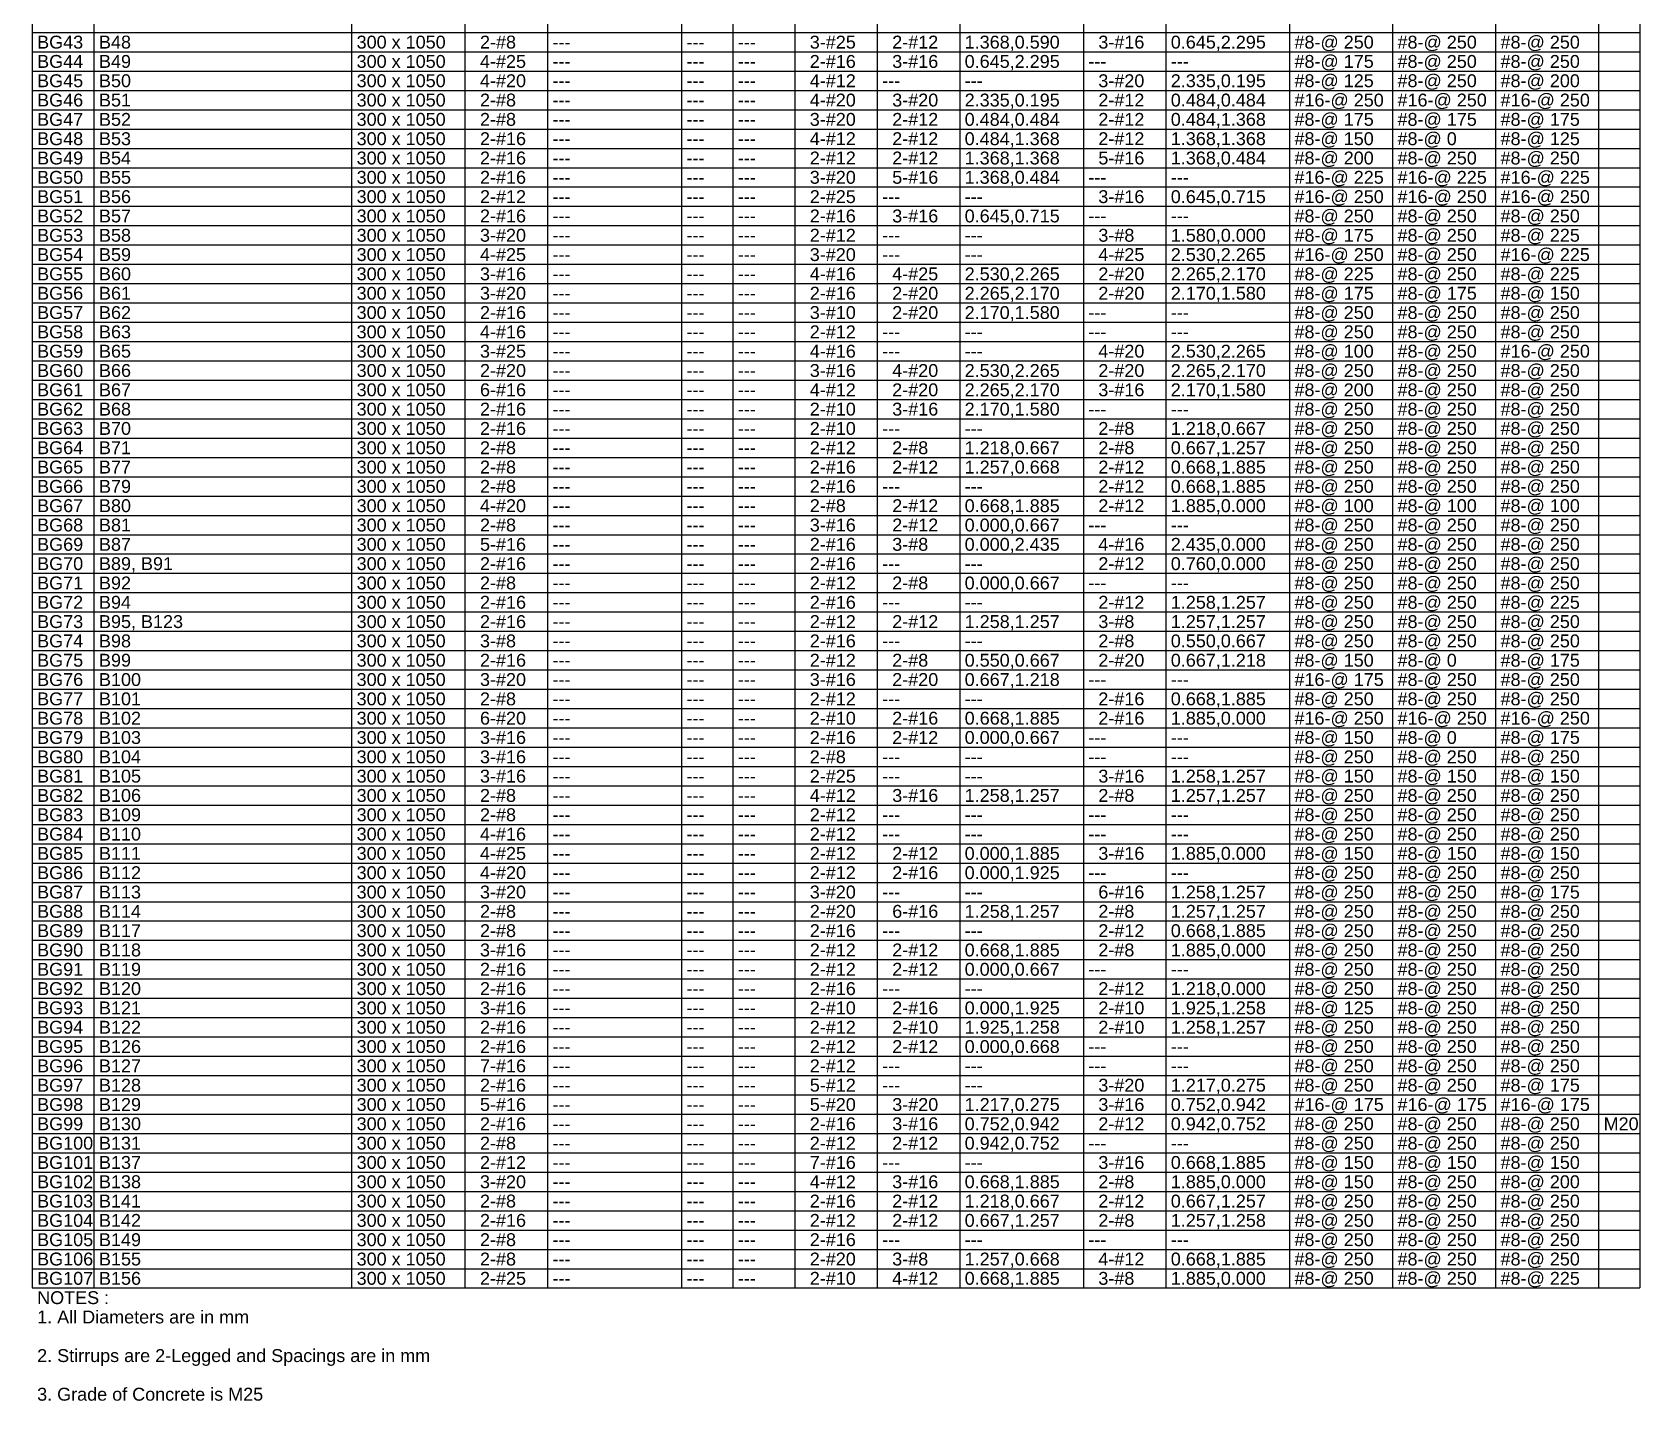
# Model space of a CAD drawing. Extents: x 0 to 98, y 3 to 248.
# Drawn here: x 73.06 to 98.02, y 13.08 to 34.33 of the extents above; entities that cross this region are included whole.
import ezdxf

# ---------------------------------------------------------------- set-up
doc = ezdxf.new("R2010")
doc.units = 0
doc.layers.add('Schedule', color=3, linetype='CONTINUOUS')
doc.styles.add('STRUDS_Arial', font='ARIAL.TTF', dxfattribs={"height": 0.04})

msp = doc.modelspace()

# ---------------------------------------------------------------- linework, layer by layer
at = {"layer": 'Schedule'}
for p, q in [((73.058, 51.43), (73.058, 14.8301)), ((74.018, 51.43), (74.018, 14.8301)), ((78.018, 51.43), (78.018, 14.8301)), ((79.778, 51.43), (79.778, 14.8301)), ((84.898, 51.43), (84.898, 14.8301)), ((92.578, 51.43), (92.578, 14.8301)), ((95.778, 51.43), (95.778, 14.8301)), ((97.378, 51.43), (97.378, 14.8301)), ((98.018, 51.43), (98.018, 14.8301)), ((81.058, 51.13), (81.058, 14.8301)), ((83.138, 51.13), (83.138, 14.8301)), ((83.938, 51.13), (83.938, 14.8301)), ((86.178, 51.13), (86.178, 14.8301)), ((87.458, 51.13), (87.458, 14.8301)), ((89.378, 51.13), (89.378, 14.8301)), ((90.658, 51.13), (90.658, 14.8301)), ((94.178, 51.13), (94.178, 14.8301)), ((73.058, 34.33), (98.018, 34.33)), ((73.058, 34.03), (98.018, 34.03)), ((73.058, 33.73), (98.018, 33.73)), ((73.058, 33.43), (98.018, 33.43)), ((73.058, 33.13), (98.018, 33.13)), ((73.058, 32.83), (98.018, 32.83)), ((73.058, 32.53), (98.018, 32.53)), ((73.058, 32.23), (98.018, 32.23)), ((73.058, 31.93), (98.018, 31.93)), ((73.058, 31.63), (98.018, 31.63)), ((73.058, 31.33), (98.018, 31.33)), ((73.058, 31.03), (98.018, 31.03)), ((73.058, 30.73), (98.018, 30.73)), ((73.058, 30.43), (98.018, 30.43)), ((73.058, 30.13), (98.018, 30.13)), ((73.058, 29.83), (98.018, 29.83)), ((73.058, 29.53), (98.018, 29.53)), ((73.058, 29.23), (98.018, 29.23)), ((73.058, 28.93), (98.018, 28.93)), ((73.058, 28.63), (98.018, 28.63)), ((73.058, 28.33), (98.018, 28.33)), ((73.058, 28.03), (98.018, 28.03)), ((73.058, 27.73), (98.018, 27.73)), ((73.058, 27.43), (98.018, 27.43)), ((73.058, 27.13), (98.018, 27.13)), ((73.058, 26.83), (98.018, 26.83)), ((73.058, 26.53), (98.018, 26.53)), ((73.058, 26.23), (98.018, 26.23)), ((73.058, 25.93), (98.018, 25.93)), ((73.058, 25.63), (98.018, 25.63)), ((73.058, 25.33), (98.018, 25.33)), ((73.058, 25.03), (98.018, 25.03)), ((73.058, 24.73), (98.018, 24.73)), ((73.058, 24.43), (98.018, 24.43)), ((73.058, 24.13), (98.018, 24.13)), ((73.058, 23.83), (98.018, 23.83)), ((73.058, 23.53), (98.018, 23.53)), ((73.058, 23.23), (98.018, 23.23)), ((73.058, 22.93), (98.018, 22.93)), ((73.058, 22.63), (98.018, 22.63)), ((73.058, 22.33), (98.018, 22.33)), ((73.058, 22.03), (98.018, 22.03)), ((73.058, 21.73), (98.018, 21.73)), ((73.058, 21.43), (98.018, 21.43)), ((73.058, 21.13), (98.018, 21.13)), ((73.058, 20.83), (98.018, 20.83)), ((73.058, 20.53), (98.018, 20.53)), ((73.058, 20.23), (98.018, 20.23)), ((73.058, 19.93), (98.018, 19.93)), ((73.058, 19.63), (98.018, 19.63)), ((73.058, 19.33), (98.018, 19.33)), ((73.058, 19.03), (98.018, 19.03)), ((73.058, 18.73), (98.018, 18.73)), ((73.058, 18.43), (98.018, 18.43)), ((73.058, 18.13), (98.018, 18.13)), ((73.058, 17.83), (98.018, 17.83)), ((73.058, 17.53), (98.018, 17.53)), ((73.058, 17.23), (98.018, 17.23)), ((73.058, 16.93), (98.018, 16.93)), ((73.058, 16.6301), (98.018, 16.6301)), ((73.058, 16.3301), (98.018, 16.3301)), ((73.058, 16.0301), (98.018, 16.0301)), ((73.058, 15.7301), (98.018, 15.7301)), ((73.058, 15.4301), (98.018, 15.4301)), ((73.058, 15.1301), (98.018, 15.1301)), ((73.058, 14.8301), (98.018, 14.8301))]:
    msp.add_line(p, q, dxfattribs=at)

# ---------------------------------------------------------------- texts
at = {"layer": 'Schedule', "style": 'STRUDS_Arial'}
for s, p in [(' BG43', (73.058, 34.0801)), (' B48', (74.018, 34.0801)), (' 300 x 1050', (78.018, 34.0801)), ('   2-#8', (79.778, 34.0801)), ('   3-#25', (84.898, 34.0801)), ('   2-#12', (86.178, 34.0801)), (' 1.368,0.590', (87.458, 34.0801)), ('   3-#16', (89.378, 34.0801)), (' 0.645,2.295', (90.658, 34.0801)), (' #8-@ 250', (92.578, 34.0801)), (' #8-@ 250', (94.178, 34.0801)), (' #8-@ 250', (95.778, 34.0801)), (' BG44', (73.058, 33.7801)), (' B49', (74.018, 33.7801)), (' 300 x 1050', (78.018, 33.7801)), ('   4-#25', (79.778, 33.7801)), (' ---', (81.058, 34.0801)), (' ---', (83.138, 34.0801)), (' ---', (83.938, 34.0801)), ('   2-#16', (84.898, 33.7801)), ('   3-#16', (86.178, 33.7801)), (' 0.645,2.295', (87.458, 33.7801)), (' #8-@ 175', (92.578, 33.7801)), (' #8-@ 250', (94.178, 33.7801)), (' #8-@ 250', (95.778, 33.7801)), (' ---', (81.058, 33.7801)), (' ---', (83.138, 33.7801)), (' ---', (83.938, 33.7801)), (' ---', (89.378, 33.7801)), (' ---', (90.658, 33.7801)), (' BG45', (73.058, 33.4801)), (' B50', (74.018, 33.4801)), (' 300 x 1050', (78.018, 33.4801)), ('   4-#20', (79.778, 33.4801)), (' ---', (81.058, 33.4801)), (' ---', (83.138, 33.4801)), (' ---', (83.938, 33.4801)), ('   4-#12', (84.898, 33.4801)), (' ---', (86.178, 33.4801)), (' ---', (87.458, 33.4801)), ('   3-#20', (89.378, 33.4801)), (' 2.335,0.195', (90.658, 33.4801)), (' #8-@ 125', (92.578, 33.4801)), (' #8-@ 250', (94.178, 33.4801)), (' #8-@ 200', (95.778, 33.4801)), (' BG46', (73.058, 33.1801)), (' B51', (74.018, 33.1801)), (' 300 x 1050', (78.018, 33.1801)), ('   2-#8', (79.778, 33.1801)), (' ---', (81.058, 33.1801)), (' ---', (83.138, 33.1801)), (' ---', (83.938, 33.1801)), ('   4-#20', (84.898, 33.1801)), ('   3-#20', (86.178, 33.1801)), (' 2.335,0.195', (87.458, 33.1801)), ('   2-#12', (89.378, 33.1801)), (' 0.484,0.484', (90.658, 33.1801)), (' #16-@ 250', (92.578, 33.1801)), (' #16-@ 250', (94.178, 33.1801)), (' #16-@ 250', (95.778, 33.1801)), (' BG47', (73.058, 32.8801)), (' B52', (74.018, 32.8801)), (' 300 x 1050', (78.018, 32.8801)), ('   2-#8', (79.778, 32.8801)), (' ---', (81.058, 32.8801)), (' ---', (83.138, 32.8801)), (' ---', (83.938, 32.8801)), ('   3-#20', (84.898, 32.8801)), ('   2-#12', (86.178, 32.8801)), (' 0.484,0.484', (87.458, 32.8801)), ('   2-#12', (89.378, 32.8801)), (' 0.484,1.368', (90.658, 32.8801)), (' #8-@ 175', (92.578, 32.8801)), (' #8-@ 175', (94.178, 32.8801)), (' #8-@ 175', (95.778, 32.8801)), (' BG48', (73.058, 32.5801)), (' B53', (74.018, 32.5801)), (' 300 x 1050', (78.018, 32.5801)), ('   2-#16', (79.778, 32.5801)), ('   4-#12', (84.898, 32.5801)), ('   2-#12', (86.178, 32.5801)), (' 0.484,1.368', (87.458, 32.5801)), ('   2-#12', (89.378, 32.5801)), (' 1.368,1.368', (90.658, 32.5801)), (' #8-@ 150', (92.578, 32.5801)), (' #8-@ 0', (94.178, 32.5801)), (' #8-@ 125', (95.778, 32.5801)), (' BG49', (73.058, 32.2801)), (' B54', (74.018, 32.2801)), (' 300 x 1050', (78.018, 32.2801)), ('   2-#16', (79.778, 32.2801)), (' ---', (81.058, 32.5801)), (' ---', (83.138, 32.5801)), (' ---', (83.938, 32.5801)), ('   2-#12', (84.898, 32.2801)), ('   2-#12', (86.178, 32.2801)), (' 1.368,1.368', (87.458, 32.2801)), ('   5-#16', (89.378, 32.2801)), (' 1.368,0.484', (90.658, 32.2801)), (' #8-@ 200', (92.578, 32.2801)), (' #8-@ 250', (94.178, 32.2801)), (' #8-@ 250', (95.778, 32.2801)), (' ---', (81.058, 32.2801)), (' ---', (83.138, 32.2801)), (' ---', (83.938, 32.2801)), (' BG50', (73.058, 31.9801)), (' B55', (74.018, 31.9801)), (' 300 x 1050', (78.018, 31.9801)), ('   2-#16', (79.778, 31.9801)), (' ---', (81.058, 31.9801)), (' ---', (83.138, 31.9801)), (' ---', (83.938, 31.9801)), ('   3-#20', (84.898, 31.9801)), ('   5-#16', (86.178, 31.9801)), (' 1.368,0.484', (87.458, 31.9801)), (' ---', (89.378, 31.9801)), (' ---', (90.658, 31.9801)), (' #16-@ 225', (92.578, 31.9801)), (' #16-@ 225', (94.178, 31.9801)), (' #16-@ 225', (95.778, 31.9801)), (' BG51', (73.058, 31.6801)), (' B56', (74.018, 31.6801)), (' 300 x 1050', (78.018, 31.6801)), ('   2-#12', (79.778, 31.6801)), (' ---', (81.058, 31.6801)), (' ---', (83.138, 31.6801)), (' ---', (83.938, 31.6801)), ('   2-#25', (84.898, 31.6801)), (' ---', (86.178, 31.6801)), (' ---', (87.458, 31.6801)), ('   3-#16', (89.378, 31.6801)), (' 0.645,0.715', (90.658, 31.6801)), (' #16-@ 250', (92.578, 31.6801)), (' #16-@ 250', (94.178, 31.6801)), (' #16-@ 250', (95.778, 31.6801)), (' BG52', (73.058, 31.3801)), (' B57', (74.018, 31.3801)), (' 300 x 1050', (78.018, 31.3801)), ('   2-#16', (79.778, 31.3801)), (' ---', (81.058, 31.3801)), (' ---', (83.138, 31.3801)), (' ---', (83.938, 31.3801)), ('   2-#16', (84.898, 31.3801)), ('   3-#16', (86.178, 31.3801)), (' 0.645,0.715', (87.458, 31.3801)), (' ---', (89.378, 31.3801)), (' ---', (90.658, 31.3801)), (' #8-@ 250', (92.578, 31.3801)), (' #8-@ 250', (94.178, 31.3801)), (' #8-@ 250', (95.778, 31.3801)), (' BG53', (73.058, 31.0801)), (' B58', (74.018, 31.0801)), (' 300 x 1050', (78.018, 31.0801)), ('   3-#20', (79.778, 31.0801)), ('   2-#12', (84.898, 31.0801)), ('   3-#8', (89.378, 31.0801)), (' 1.580,0.000', (90.658, 31.0801)), (' #8-@ 175', (92.578, 31.0801)), (' #8-@ 250', (94.178, 31.0801)), (' #8-@ 225', (95.778, 31.0801)), (' BG54', (73.058, 30.7801)), (' B59', (74.018, 30.7801)), (' 300 x 1050', (78.018, 30.7801)), ('   4-#25', (79.778, 30.7801)), (' ---', (81.058, 31.0801)), (' ---', (83.138, 31.0801)), (' ---', (83.938, 31.0801)), ('   3-#20', (84.898, 30.7801)), (' ---', (86.178, 31.0801)), (' ---', (87.458, 31.0801)), ('   4-#25', (89.378, 30.7801)), (' 2.530,2.265', (90.658, 30.7801)), (' #16-@ 250', (92.578, 30.7801)), (' #8-@ 250', (94.178, 30.7801)), (' #16-@ 225', (95.778, 30.7801)), (' ---', (81.058, 30.7801)), (' ---', (83.138, 30.7801)), (' ---', (83.938, 30.7801)), (' ---', (86.178, 30.7801)), (' ---', (87.458, 30.7801)), (' BG55', (73.058, 30.4801)), (' B60', (74.018, 30.4801)), (' 300 x 1050', (78.018, 30.4801)), ('   3-#16', (79.778, 30.4801)), (' ---', (81.058, 30.4801)), (' ---', (83.138, 30.4801)), (' ---', (83.938, 30.4801)), ('   4-#16', (84.898, 30.4801)), ('   4-#25', (86.178, 30.4801)), (' 2.530,2.265', (87.458, 30.4801)), ('   2-#20', (89.378, 30.4801)), (' 2.265,2.170', (90.658, 30.4801)), (' #8-@ 225', (92.578, 30.4801)), (' #8-@ 250', (94.178, 30.4801)), (' #8-@ 225', (95.778, 30.4801)), (' BG56', (73.058, 30.1801)), (' B61', (74.018, 30.1801)), (' 300 x 1050', (78.018, 30.1801)), ('   3-#20', (79.778, 30.1801)), (' ---', (81.058, 30.1801)), (' ---', (83.138, 30.1801)), (' ---', (83.938, 30.1801)), ('   2-#16', (84.898, 30.1801)), ('   2-#20', (86.178, 30.1801)), (' 2.265,2.170', (87.458, 30.1801)), ('   2-#20', (89.378, 30.1801)), (' 2.170,1.580', (90.658, 30.1801)), (' #8-@ 175', (92.578, 30.1801)), (' #8-@ 175', (94.178, 30.1801)), (' #8-@ 150', (95.778, 30.1801)), (' BG57', (73.058, 29.8801)), (' B62', (74.018, 29.8801)), (' 300 x 1050', (78.018, 29.8801)), ('   2-#16', (79.778, 29.8801)), (' ---', (81.058, 29.8801)), (' ---', (83.138, 29.8801)), (' ---', (83.938, 29.8801)), ('   3-#10', (84.898, 29.8801)), ('   2-#20', (86.178, 29.8801)), (' 2.170,1.580', (87.458, 29.8801)), (' ---', (89.378, 29.8801)), (' ---', (90.658, 29.8801)), (' #8-@ 250', (92.578, 29.8801)), (' #8-@ 250', (94.178, 29.8801)), (' #8-@ 250', (95.778, 29.8801)), (' BG58', (73.058, 29.5801)), (' B63', (74.018, 29.5801)), (' 300 x 1050', (78.018, 29.5801)), ('   4-#16', (79.778, 29.5801)), ('   2-#12', (84.898, 29.5801)), (' #8-@ 250', (92.578, 29.5801)), (' #8-@ 250', (94.178, 29.5801)), (' #8-@ 250', (95.778, 29.5801)), (' BG59', (73.058, 29.2801)), (' B65', (74.018, 29.2801)), (' 300 x 1050', (78.018, 29.2801)), ('   3-#25', (79.778, 29.2801)), (' ---', (81.058, 29.5801)), (' ---', (83.138, 29.5801)), (' ---', (83.938, 29.5801)), ('   4-#16', (84.898, 29.2801)), (' ---', (86.178, 29.5801)), (' ---', (87.458, 29.5801)), (' ---', (89.378, 29.5801)), ('   4-#20', (89.378, 29.2801)), (' ---', (90.658, 29.5801)), (' 2.530,2.265', (90.658, 29.2801)), (' #8-@ 100', (92.578, 29.2801)), (' #8-@ 250', (94.178, 29.2801)), (' #16-@ 250', (95.778, 29.2801)), (' ---', (81.058, 29.2801)), (' ---', (83.138, 29.2801)), (' ---', (83.938, 29.2801)), (' ---', (86.178, 29.2801)), (' ---', (87.458, 29.2801)), (' BG60', (73.058, 28.9801)), (' B66', (74.018, 28.9801)), (' 300 x 1050', (78.018, 28.9801)), ('   2-#20', (79.778, 28.9801)), (' ---', (81.058, 28.9801)), (' ---', (83.138, 28.9801)), (' ---', (83.938, 28.9801)), ('   3-#16', (84.898, 28.9801)), ('   4-#20', (86.178, 28.9801)), (' 2.530,2.265', (87.458, 28.9801)), ('   2-#20', (89.378, 28.9801)), (' 2.265,2.170', (90.658, 28.9801)), (' #8-@ 250', (92.578, 28.9801)), (' #8-@ 250', (94.178, 28.9801)), (' #8-@ 250', (95.778, 28.9801)), (' BG61', (73.058, 28.6801)), (' B67', (74.018, 28.6801)), (' 300 x 1050', (78.018, 28.6801)), ('   6-#16', (79.778, 28.6801)), (' ---', (81.058, 28.6801)), (' ---', (83.138, 28.6801)), (' ---', (83.938, 28.6801)), ('   4-#12', (84.898, 28.6801)), ('   2-#20', (86.178, 28.6801)), (' 2.265,2.170', (87.458, 28.6801)), ('   3-#16', (89.378, 28.6801)), (' 2.170,1.580', (90.658, 28.6801)), (' #8-@ 200', (92.578, 28.6801)), (' #8-@ 250', (94.178, 28.6801)), (' #8-@ 250', (95.778, 28.6801)), (' BG62', (73.058, 28.3801)), (' B68', (74.018, 28.3801)), (' 300 x 1050', (78.018, 28.3801)), ('   2-#16', (79.778, 28.3801)), (' ---', (81.058, 28.3801)), (' ---', (83.138, 28.3801)), (' ---', (83.938, 28.3801)), ('   2-#10', (84.898, 28.3801)), ('   3-#16', (86.178, 28.3801)), (' 2.170,1.580', (87.458, 28.3801)), (' ---', (89.378, 28.3801)), (' ---', (90.658, 28.3801)), (' #8-@ 250', (92.578, 28.3801)), (' #8-@ 250', (94.178, 28.3801)), (' #8-@ 250', (95.778, 28.3801)), (' BG63', (73.058, 28.0801)), (' B70', (74.018, 28.0801)), (' 300 x 1050', (78.018, 28.0801)), ('   2-#16', (79.778, 28.0801)), ('   2-#10', (84.898, 28.0801)), ('   2-#8', (89.378, 28.0801)), (' 1.218,0.667', (90.658, 28.0801)), (' #8-@ 250', (92.578, 28.0801)), (' #8-@ 250', (94.178, 28.0801)), (' #8-@ 250', (95.778, 28.0801)), (' BG64', (73.058, 27.7801)), (' B71', (74.018, 27.7801)), (' 300 x 1050', (78.018, 27.7801)), ('   2-#8', (79.778, 27.7801)), (' ---', (81.058, 28.0801)), (' ---', (83.138, 28.0801)), (' ---', (83.938, 28.0801)), ('   2-#12', (84.898, 27.7801)), (' ---', (86.178, 28.0801)), ('   2-#8', (86.178, 27.7801)), (' ---', (87.458, 28.0801)), (' 1.218,0.667', (87.458, 27.7801)), ('   2-#8', (89.378, 27.7801)), (' 0.667,1.257', (90.658, 27.7801)), (' #8-@ 250', (92.578, 27.7801)), (' #8-@ 250', (94.178, 27.7801)), (' #8-@ 250', (95.778, 27.7801)), (' ---', (81.058, 27.7801)), (' ---', (83.138, 27.7801)), (' ---', (83.938, 27.7801)), (' BG65', (73.058, 27.4801)), (' B77', (74.018, 27.4801)), (' 300 x 1050', (78.018, 27.4801)), ('   2-#8', (79.778, 27.4801)), (' ---', (81.058, 27.4801)), (' ---', (83.138, 27.4801)), (' ---', (83.938, 27.4801)), ('   2-#16', (84.898, 27.4801)), ('   2-#12', (86.178, 27.4801)), (' 1.257,0.668', (87.458, 27.4801)), ('   2-#12', (89.378, 27.4801)), (' 0.668,1.885', (90.658, 27.4801)), (' #8-@ 250', (92.578, 27.4801)), (' #8-@ 250', (94.178, 27.4801)), (' #8-@ 250', (95.778, 27.4801)), (' BG66', (73.058, 27.1801)), (' B79', (74.018, 27.1801)), (' 300 x 1050', (78.018, 27.1801)), ('   2-#8', (79.778, 27.1801)), (' ---', (81.058, 27.1801)), (' ---', (83.138, 27.1801)), (' ---', (83.938, 27.1801)), ('   2-#16', (84.898, 27.1801)), (' ---', (86.178, 27.1801)), (' ---', (87.458, 27.1801)), ('   2-#12', (89.378, 27.1801)), (' 0.668,1.885', (90.658, 27.1801)), (' #8-@ 250', (92.578, 27.1801)), (' #8-@ 250', (94.178, 27.1801)), (' #8-@ 250', (95.778, 27.1801)), (' BG67', (73.058, 26.8801)), (' B80', (74.018, 26.8801)), (' 300 x 1050', (78.018, 26.8801)), ('   4-#20', (79.778, 26.8801)), (' ---', (81.058, 26.8801)), (' ---', (83.138, 26.8801)), (' ---', (83.938, 26.8801)), ('   2-#8', (84.898, 26.8801)), ('   2-#12', (86.178, 26.8801)), (' 0.668,1.885', (87.458, 26.8801)), ('   2-#12', (89.378, 26.8801)), (' 1.885,0.000', (90.658, 26.8801)), (' #8-@ 100', (92.578, 26.8801)), (' #8-@ 100', (94.178, 26.8801)), (' #8-@ 100', (95.778, 26.8801)), (' BG68', (73.058, 26.5801)), (' B81', (74.018, 26.5801)), (' 300 x 1050', (78.018, 26.5801)), ('   2-#8', (79.778, 26.5801)), ('   3-#16', (84.898, 26.5801)), ('   2-#12', (86.178, 26.5801)), (' 0.000,0.667', (87.458, 26.5801)), (' #8-@ 250', (92.578, 26.5801)), (' #8-@ 250', (94.178, 26.5801)), (' #8-@ 250', (95.778, 26.5801)), (' BG69', (73.058, 26.2801)), (' B87', (74.018, 26.2801)), (' 300 x 1050', (78.018, 26.2801)), ('   5-#16', (79.778, 26.2801)), (' ---', (81.058, 26.5801)), (' ---', (83.138, 26.5801)), (' ---', (83.938, 26.5801)), ('   2-#16', (84.898, 26.2801)), ('   3-#8', (86.178, 26.2801)), (' 0.000,2.435', (87.458, 26.2801)), (' ---', (89.378, 26.5801)), ('   4-#16', (89.378, 26.2801)), (' ---', (90.658, 26.5801)), (' 2.435,0.000', (90.658, 26.2801)), (' #8-@ 250', (92.578, 26.2801)), (' #8-@ 250', (94.178, 26.2801)), (' #8-@ 250', (95.778, 26.2801)), (' ---', (81.058, 26.2801)), (' ---', (83.138, 26.2801)), (' ---', (83.938, 26.2801)), (' BG70', (73.058, 25.9801)), (' B89, B91', (74.018, 25.9801)), (' 300 x 1050', (78.018, 25.9801)), ('   2-#16', (79.778, 25.9801)), (' ---', (81.058, 25.9801)), (' ---', (83.138, 25.9801)), (' ---', (83.938, 25.9801)), ('   2-#16', (84.898, 25.9801)), (' ---', (86.178, 25.9801)), (' ---', (87.458, 25.9801)), ('   2-#12', (89.378, 25.9801)), (' 0.760,0.000', (90.658, 25.9801)), (' #8-@ 250', (92.578, 25.9801)), (' #8-@ 250', (94.178, 25.9801)), (' #8-@ 250', (95.778, 25.9801)), (' BG71', (73.058, 25.6801)), (' B92', (74.018, 25.6801)), (' 300 x 1050', (78.018, 25.6801)), ('   2-#8', (79.778, 25.6801)), (' ---', (81.058, 25.6801)), (' ---', (83.138, 25.6801)), (' ---', (83.938, 25.6801)), ('   2-#12', (84.898, 25.6801)), ('   2-#8', (86.178, 25.6801)), (' 0.000,0.667', (87.458, 25.6801)), (' ---', (89.378, 25.6801)), (' ---', (90.658, 25.6801)), (' #8-@ 250', (92.578, 25.6801)), (' #8-@ 250', (94.178, 25.6801)), (' #8-@ 250', (95.778, 25.6801)), (' BG72', (73.058, 25.3801)), (' B94', (74.018, 25.3801)), (' 300 x 1050', (78.018, 25.3801)), ('   2-#16', (79.778, 25.3801)), (' ---', (81.058, 25.3801)), (' ---', (83.138, 25.3801)), (' ---', (83.938, 25.3801)), ('   2-#16', (84.898, 25.3801)), (' ---', (86.178, 25.3801)), (' ---', (87.458, 25.3801)), ('   2-#12', (89.378, 25.3801)), (' 1.258,1.257', (90.658, 25.3801)), (' #8-@ 250', (92.578, 25.3801)), (' #8-@ 250', (94.178, 25.3801)), (' #8-@ 225', (95.778, 25.3801)), (' BG73', (73.058, 25.0801)), (' B95, B123', (74.018, 25.0801)), (' 300 x 1050', (78.018, 25.0801)), ('   2-#16', (79.778, 25.0801)), ('   2-#12', (84.898, 25.0801)), ('   2-#12', (86.178, 25.0801)), (' 1.258,1.257', (87.458, 25.0801)), ('   3-#8', (89.378, 25.0801)), (' 1.257,1.257', (90.658, 25.0801)), (' #8-@ 250', (92.578, 25.0801)), (' #8-@ 250', (94.178, 25.0801)), (' #8-@ 250', (95.778, 25.0801)), (' BG74', (73.058, 24.7801)), (' B98', (74.018, 24.7801)), (' 300 x 1050', (78.018, 24.7801)), ('   3-#8', (79.778, 24.7801)), (' ---', (81.058, 25.0801)), (' ---', (83.138, 25.0801)), (' ---', (83.938, 25.0801)), ('   2-#16', (84.898, 24.7801)), ('   2-#8', (89.378, 24.7801)), (' 0.550,0.667', (90.658, 24.7801)), (' #8-@ 250', (92.578, 24.7801)), (' #8-@ 250', (94.178, 24.7801)), (' #8-@ 250', (95.778, 24.7801)), (' ---', (81.058, 24.7801)), (' ---', (83.138, 24.7801)), (' ---', (83.938, 24.7801)), (' ---', (86.178, 24.7801)), (' ---', (87.458, 24.7801)), (' BG75', (73.058, 24.4801)), (' B99', (74.018, 24.4801)), (' 300 x 1050', (78.018, 24.4801)), ('   2-#16', (79.778, 24.4801)), (' ---', (81.058, 24.4801)), (' ---', (83.138, 24.4801)), (' ---', (83.938, 24.4801)), ('   2-#12', (84.898, 24.4801)), ('   2-#8', (86.178, 24.4801)), (' 0.550,0.667', (87.458, 24.4801)), ('   2-#20', (89.378, 24.4801)), (' 0.667,1.218', (90.658, 24.4801)), (' #8-@ 150', (92.578, 24.4801)), (' #8-@ 0', (94.178, 24.4801)), (' #8-@ 175', (95.778, 24.4801)), (' BG76', (73.058, 24.1801)), (' B100', (74.018, 24.1801)), (' 300 x 1050', (78.018, 24.1801)), ('   3-#20', (79.778, 24.1801)), (' ---', (81.058, 24.1801)), (' ---', (83.138, 24.1801)), (' ---', (83.938, 24.1801)), ('   3-#16', (84.898, 24.1801)), ('   2-#20', (86.178, 24.1801)), (' 0.667,1.218', (87.458, 24.1801)), (' ---', (89.378, 24.1801)), (' ---', (90.658, 24.1801)), (' #16-@ 175', (92.578, 24.1801)), (' #8-@ 250', (94.178, 24.1801)), (' #8-@ 250', (95.778, 24.1801)), (' BG77', (73.058, 23.8801)), (' B101', (74.018, 23.8801)), (' 300 x 1050', (78.018, 23.8801)), ('   2-#8', (79.778, 23.8801)), (' ---', (81.058, 23.8801)), (' ---', (83.138, 23.8801)), (' ---', (83.938, 23.8801)), ('   2-#12', (84.898, 23.8801)), (' ---', (86.178, 23.8801)), (' ---', (87.458, 23.8801)), ('   2-#16', (89.378, 23.8801)), (' 0.668,1.885', (90.658, 23.8801)), (' #8-@ 250', (92.578, 23.8801)), (' #8-@ 250', (94.178, 23.8801)), (' #8-@ 250', (95.778, 23.8801)), (' BG78', (73.058, 23.5801)), (' B102', (74.018, 23.5801)), (' 300 x 1050', (78.018, 23.5801)), ('   6-#20', (79.778, 23.5801)), ('   2-#10', (84.898, 23.5801)), ('   2-#16', (86.178, 23.5801)), (' 0.668,1.885', (87.458, 23.5801)), ('   2-#16', (89.378, 23.5801)), (' 1.885,0.000', (90.658, 23.5801)), (' #16-@ 250', (92.578, 23.5801)), (' #16-@ 250', (94.178, 23.5801)), (' #16-@ 250', (95.778, 23.5801)), (' BG79', (73.058, 23.2801)), (' B103', (74.018, 23.2801)), (' 300 x 1050', (78.018, 23.2801)), ('   3-#16', (79.778, 23.2801)), (' ---', (81.058, 23.5801)), (' ---', (83.138, 23.5801)), (' ---', (83.938, 23.5801)), ('   2-#16', (84.898, 23.2801)), ('   2-#12', (86.178, 23.2801)), (' 0.000,0.667', (87.458, 23.2801)), (' #8-@ 150', (92.578, 23.2801)), (' #8-@ 0', (94.178, 23.2801)), (' #8-@ 175', (95.778, 23.2801)), (' ---', (81.058, 23.2801)), (' ---', (83.138, 23.2801)), (' ---', (83.938, 23.2801)), (' ---', (89.378, 23.2801)), (' ---', (90.658, 23.2801)), (' BG80', (73.058, 22.9801)), (' B104', (74.018, 22.9801)), (' 300 x 1050', (78.018, 22.9801)), ('   3-#16', (79.778, 22.9801)), (' ---', (81.058, 22.9801)), (' ---', (83.138, 22.9801)), (' ---', (83.938, 22.9801)), ('   2-#8', (84.898, 22.9801)), (' ---', (86.178, 22.9801)), (' ---', (87.458, 22.9801)), (' ---', (89.378, 22.9801)), (' ---', (90.658, 22.9801)), (' #8-@ 250', (92.578, 22.9801)), (' #8-@ 250', (94.178, 22.9801)), (' #8-@ 250', (95.778, 22.9801)), (' BG81', (73.058, 22.6801)), (' B105', (74.018, 22.6801)), (' 300 x 1050', (78.018, 22.6801)), ('   3-#16', (79.778, 22.6801)), (' ---', (81.058, 22.6801)), (' ---', (83.138, 22.6801)), (' ---', (83.938, 22.6801)), ('   2-#25', (84.898, 22.6801)), (' ---', (86.178, 22.6801)), (' ---', (87.458, 22.6801)), ('   3-#16', (89.378, 22.6801)), (' 1.258,1.257', (90.658, 22.6801)), (' #8-@ 150', (92.578, 22.6801)), (' #8-@ 150', (94.178, 22.6801)), (' #8-@ 150', (95.778, 22.6801)), (' BG82', (73.058, 22.3801)), (' B106', (74.018, 22.3801)), (' 300 x 1050', (78.018, 22.3801)), ('   2-#8', (79.778, 22.3801)), (' ---', (81.058, 22.3801)), (' ---', (83.138, 22.3801)), (' ---', (83.938, 22.3801)), ('   4-#12', (84.898, 22.3801)), ('   3-#16', (86.178, 22.3801)), (' 1.258,1.257', (87.458, 22.3801)), ('   2-#8', (89.378, 22.3801)), (' 1.257,1.257', (90.658, 22.3801)), (' #8-@ 250', (92.578, 22.3801)), (' #8-@ 250', (94.178, 22.3801)), (' #8-@ 250', (95.778, 22.3801)), (' BG83', (73.058, 22.0801)), (' B109', (74.018, 22.0801)), (' 300 x 1050', (78.018, 22.0801)), ('   2-#8', (79.778, 22.0801)), ('   2-#12', (84.898, 22.0801)), (' #8-@ 250', (92.578, 22.0801)), (' #8-@ 250', (94.178, 22.0801)), (' #8-@ 250', (95.778, 22.0801)), (' BG84', (73.058, 21.7801)), (' B110', (74.018, 21.7801)), (' 300 x 1050', (78.018, 21.7801)), ('   4-#16', (79.778, 21.7801)), (' ---', (81.058, 22.0801)), (' ---', (83.138, 22.0801)), (' ---', (83.938, 22.0801)), ('   2-#12', (84.898, 21.7801)), (' ---', (86.178, 22.0801)), (' ---', (87.458, 22.0801)), (' ---', (89.378, 22.0801)), (' ---', (90.658, 22.0801)), (' #8-@ 250', (92.578, 21.7801)), (' #8-@ 250', (94.178, 21.7801)), (' #8-@ 250', (95.778, 21.7801)), (' ---', (81.058, 21.7801)), (' ---', (83.138, 21.7801)), (' ---', (83.938, 21.7801)), (' ---', (86.178, 21.7801)), (' ---', (87.458, 21.7801)), (' ---', (89.378, 21.7801)), (' ---', (90.658, 21.7801)), (' BG85', (73.058, 21.4801)), (' B111', (74.018, 21.4801)), (' 300 x 1050', (78.018, 21.4801)), ('   4-#25', (79.778, 21.4801)), (' ---', (81.058, 21.4801)), (' ---', (83.138, 21.4801)), (' ---', (83.938, 21.4801)), ('   2-#12', (84.898, 21.4801)), ('   2-#12', (86.178, 21.4801)), (' 0.000,1.885', (87.458, 21.4801)), ('   3-#16', (89.378, 21.4801)), (' 1.885,0.000', (90.658, 21.4801)), (' #8-@ 150', (92.578, 21.4801)), (' #8-@ 150', (94.178, 21.4801)), (' #8-@ 150', (95.778, 21.4801)), (' BG86', (73.058, 21.1801)), (' B112', (74.018, 21.1801)), (' 300 x 1050', (78.018, 21.1801)), ('   4-#20', (79.778, 21.1801)), (' ---', (81.058, 21.1801)), (' ---', (83.138, 21.1801)), (' ---', (83.938, 21.1801)), ('   2-#12', (84.898, 21.1801)), ('   2-#16', (86.178, 21.1801)), (' 0.000,1.925', (87.458, 21.1801)), (' ---', (89.378, 21.1801)), (' ---', (90.658, 21.1801)), (' #8-@ 250', (92.578, 21.1801)), (' #8-@ 250', (94.178, 21.1801)), (' #8-@ 250', (95.778, 21.1801)), (' BG87', (73.058, 20.8801)), (' B113', (74.018, 20.8801)), (' 300 x 1050', (78.018, 20.8801)), ('   3-#20', (79.778, 20.8801)), (' ---', (81.058, 20.8801)), (' ---', (83.138, 20.8801)), (' ---', (83.938, 20.8801)), ('   3-#20', (84.898, 20.8801)), (' ---', (86.178, 20.8801)), (' ---', (87.458, 20.8801)), ('   6-#16', (89.378, 20.8801)), (' 1.258,1.257', (90.658, 20.8801)), (' #8-@ 250', (92.578, 20.8801)), (' #8-@ 250', (94.178, 20.8801)), (' #8-@ 175', (95.778, 20.8801)), (' BG88', (73.058, 20.5801)), (' B114', (74.018, 20.5801)), (' 300 x 1050', (78.018, 20.5801)), ('   2-#8', (79.778, 20.5801)), ('   2-#20', (84.898, 20.5801)), ('   6-#16', (86.178, 20.5801)), (' 1.258,1.257', (87.458, 20.5801)), ('   2-#8', (89.378, 20.5801)), (' 1.257,1.257', (90.658, 20.5801)), (' #8-@ 250', (92.578, 20.5801)), (' #8-@ 250', (94.178, 20.5801)), (' #8-@ 250', (95.778, 20.5801)), (' BG89', (73.058, 20.2801)), (' B117', (74.018, 20.2801)), (' 300 x 1050', (78.018, 20.2801)), ('   2-#8', (79.778, 20.2801)), (' ---', (81.058, 20.5801)), (' ---', (83.138, 20.5801)), (' ---', (83.938, 20.5801)), ('   2-#16', (84.898, 20.2801)), ('   2-#12', (89.378, 20.2801)), (' 0.668,1.885', (90.658, 20.2801)), (' #8-@ 250', (92.578, 20.2801)), (' #8-@ 250', (94.178, 20.2801)), (' #8-@ 250', (95.778, 20.2801)), (' ---', (81.058, 20.2801)), (' ---', (83.138, 20.2801)), (' ---', (83.938, 20.2801)), (' ---', (86.178, 20.2801)), (' ---', (87.458, 20.2801)), (' BG90', (73.058, 19.9801)), (' B118', (74.018, 19.9801)), (' 300 x 1050', (78.018, 19.9801)), ('   3-#16', (79.778, 19.9801)), (' ---', (81.058, 19.9801)), (' ---', (83.138, 19.9801)), (' ---', (83.938, 19.9801)), ('   2-#12', (84.898, 19.9801)), ('   2-#12', (86.178, 19.9801)), (' 0.668,1.885', (87.458, 19.9801)), ('   2-#8', (89.378, 19.9801)), (' 1.885,0.000', (90.658, 19.9801)), (' #8-@ 250', (92.578, 19.9801)), (' #8-@ 250', (94.178, 19.9801)), (' #8-@ 250', (95.778, 19.9801)), (' BG91', (73.058, 19.6801)), (' B119', (74.018, 19.6801)), (' 300 x 1050', (78.018, 19.6801)), ('   2-#16', (79.778, 19.6801)), (' ---', (81.058, 19.6801)), (' ---', (83.138, 19.6801)), (' ---', (83.938, 19.6801)), ('   2-#12', (84.898, 19.6801)), ('   2-#12', (86.178, 19.6801)), (' 0.000,0.667', (87.458, 19.6801)), (' ---', (89.378, 19.6801)), (' ---', (90.658, 19.6801)), (' #8-@ 250', (92.578, 19.6801)), (' #8-@ 250', (94.178, 19.6801)), (' #8-@ 250', (95.778, 19.6801)), (' BG92', (73.058, 19.3801)), (' B120', (74.018, 19.3801)), (' 300 x 1050', (78.018, 19.3801)), ('   2-#16', (79.778, 19.3801)), ('   2-#16', (84.898, 19.3801)), ('   2-#12', (89.378, 19.3801)), (' 1.218,0.000', (90.658, 19.3801)), (' #8-@ 250', (92.578, 19.3801)), (' #8-@ 250', (94.178, 19.3801)), (' #8-@ 250', (95.778, 19.3801)), (' BG93', (73.058, 19.0801)), (' B121', (74.018, 19.0801)), (' 300 x 1050', (78.018, 19.0801)), ('   3-#16', (79.778, 19.0801)), (' ---', (81.058, 19.3801)), (' ---', (83.138, 19.3801)), (' ---', (83.938, 19.3801)), ('   2-#10', (84.898, 19.0801)), (' ---', (86.178, 19.3801)), ('   2-#16', (86.178, 19.0801)), (' 0.000,1.925', (87.458, 19.0801)), (' ---', (87.458, 19.3801)), ('   2-#10', (89.378, 19.0801)), (' 1.925,1.258', (90.658, 19.0801)), (' #8-@ 125', (92.578, 19.0801)), (' #8-@ 250', (94.178, 19.0801)), (' #8-@ 250', (95.778, 19.0801)), (' BG94', (73.058, 18.7801)), (' B122', (74.018, 18.7801)), (' 300 x 1050', (78.018, 18.7801)), ('   2-#16', (79.778, 18.7801)), (' ---', (81.058, 19.0801)), (' ---', (83.138, 19.0801)), (' ---', (83.938, 19.0801)), ('   2-#12', (84.898, 18.7801)), ('   2-#10', (86.178, 18.7801)), (' 1.925,1.258', (87.458, 18.7801)), ('   2-#10', (89.378, 18.7801)), (' 1.258,1.257', (90.658, 18.7801)), (' #8-@ 250', (92.578, 18.7801)), (' #8-@ 250', (94.178, 18.7801)), (' #8-@ 250', (95.778, 18.7801)), (' ---', (81.058, 18.7801)), (' ---', (83.138, 18.7801)), (' ---', (83.938, 18.7801)), (' BG95', (73.058, 18.4801)), (' B126', (74.018, 18.4801)), (' 300 x 1050', (78.018, 18.4801)), ('   2-#16', (79.778, 18.4801)), (' ---', (81.058, 18.4801)), (' ---', (83.138, 18.4801)), (' ---', (83.938, 18.4801)), ('   2-#12', (84.898, 18.4801)), ('   2-#12', (86.178, 18.4801)), (' 0.000,0.668', (87.458, 18.4801)), (' ---', (89.378, 18.4801)), (' ---', (90.658, 18.4801)), (' #8-@ 250', (92.578, 18.4801)), (' #8-@ 250', (94.178, 18.4801)), (' #8-@ 250', (95.778, 18.4801)), (' BG96', (73.058, 18.1801)), (' B127', (74.018, 18.1801)), (' 300 x 1050', (78.018, 18.1801)), ('   7-#16', (79.778, 18.1801)), (' ---', (81.058, 18.1801)), (' ---', (83.138, 18.1801)), (' ---', (83.938, 18.1801)), ('   2-#12', (84.898, 18.1801)), (' ---', (86.178, 18.1801)), (' ---', (87.458, 18.1801)), (' ---', (89.378, 18.1801)), (' ---', (90.658, 18.1801)), (' #8-@ 250', (92.578, 18.1801)), (' #8-@ 250', (94.178, 18.1801)), (' #8-@ 250', (95.778, 18.1801)), (' BG97', (73.058, 17.8801)), (' B128', (74.018, 17.8801)), (' 300 x 1050', (78.018, 17.8801)), ('   2-#16', (79.778, 17.8801)), ('   5-#12', (84.898, 17.8801)), ('   3-#20', (89.378, 17.8801)), (' 1.217,0.275', (90.658, 17.8801)), (' #8-@ 250', (92.578, 17.8801)), (' #8-@ 250', (94.178, 17.8801)), (' #8-@ 175', (95.778, 17.8801)), (' BG98', (73.058, 17.5801)), (' B129', (74.018, 17.5801)), (' 300 x 1050', (78.018, 17.5801)), ('   5-#16', (79.778, 17.5801)), (' ---', (81.058, 17.8801)), (' ---', (83.138, 17.8801)), (' ---', (83.938, 17.8801)), ('   5-#20', (84.898, 17.5801)), (' ---', (86.178, 17.8801)), ('   3-#20', (86.178, 17.5801)), (' ---', (87.458, 17.8801)), (' 1.217,0.275', (87.458, 17.5801)), ('   3-#16', (89.378, 17.5801)), (' 0.752,0.942', (90.658, 17.5801)), (' #16-@ 175', (92.578, 17.5801)), (' #16-@ 175', (94.178, 17.5801)), (' #16-@ 175', (95.778, 17.5801)), (' BG99', (73.058, 17.2801)), (' B130', (74.018, 17.2801)), (' 300 x 1050', (78.018, 17.2801)), ('   2-#16', (79.778, 17.2801)), (' ---', (81.058, 17.5801)), (' ---', (83.138, 17.5801)), (' ---', (83.938, 17.5801)), ('   2-#16', (84.898, 17.2801)), ('   3-#16', (86.178, 17.2801)), (' 0.752,0.942', (87.458, 17.2801)), ('   2-#12', (89.378, 17.2801)), (' 0.942,0.752', (90.658, 17.2801)), (' #8-@ 250', (92.578, 17.2801)), (' #8-@ 250', (94.178, 17.2801)), (' #8-@ 250', (95.778, 17.2801)), (' M20', (97.378, 17.2801)), (' ---', (81.058, 17.2801)), (' ---', (83.138, 17.2801)), (' ---', (83.938, 17.2801)), (' BG100', (73.058, 16.9801)), (' B131', (74.018, 16.9801)), (' 300 x 1050', (78.018, 16.9801)), ('   2-#8', (79.778, 16.9801)), (' ---', (81.058, 16.9801)), (' ---', (83.138, 16.9801)), (' ---', (83.938, 16.9801)), ('   2-#12', (84.898, 16.9801)), ('   2-#12', (86.178, 16.9801)), (' 0.942,0.752', (87.458, 16.9801)), (' ---', (89.378, 16.9801)), (' ---', (90.658, 16.9801)), (' #8-@ 250', (92.578, 16.9801)), (' #8-@ 250', (94.178, 16.9801)), (' #8-@ 250', (95.778, 16.9801)), (' BG101', (73.058, 16.6801)), (' B137', (74.018, 16.6801)), (' 300 x 1050', (78.018, 16.6801)), ('   2-#12', (79.778, 16.6801)), (' ---', (81.058, 16.6801)), (' ---', (83.138, 16.6801)), (' ---', (83.938, 16.6801)), ('   7-#16', (84.898, 16.6801)), (' ---', (86.178, 16.6801)), (' ---', (87.458, 16.6801)), ('   3-#16', (89.378, 16.6801)), (' 0.668,1.885', (90.658, 16.6801)), (' #8-@ 150', (92.578, 16.6801)), (' #8-@ 150', (94.178, 16.6801)), (' #8-@ 150', (95.778, 16.6801)), (' BG102', (73.058, 16.3801)), (' B138', (74.018, 16.3801)), (' 300 x 1050', (78.018, 16.3801)), ('   3-#20', (79.778, 16.3801)), ('   4-#12', (84.898, 16.3801)), ('   3-#16', (86.178, 16.3801)), (' 0.668,1.885', (87.458, 16.3801)), ('   2-#8', (89.378, 16.3801)), (' 1.885,0.000', (90.658, 16.3801)), (' #8-@ 150', (92.578, 16.3801)), (' #8-@ 250', (94.178, 16.3801)), (' #8-@ 200', (95.778, 16.3801)), (' BG103', (73.058, 16.0801)), (' B141', (74.018, 16.0801)), (' 300 x 1050', (78.018, 16.0801)), ('   2-#8', (79.778, 16.0801)), (' ---', (81.058, 16.3801)), (' ---', (83.138, 16.3801)), (' ---', (83.938, 16.3801)), ('   2-#16', (84.898, 16.0801)), ('   2-#12', (86.178, 16.0801)), (' 1.218,0.667', (87.458, 16.0801)), ('   2-#12', (89.378, 16.0801)), (' 0.667,1.257', (90.658, 16.0801)), (' #8-@ 250', (92.578, 16.0801)), (' #8-@ 250', (94.178, 16.0801)), (' #8-@ 250', (95.778, 16.0801)), (' BG104', (73.058, 15.7801)), (' B142', (74.018, 15.7801)), (' 300 x 1050', (78.018, 15.7801)), ('   2-#16', (79.778, 15.7801)), (' ---', (81.058, 16.0801)), (' ---', (83.138, 16.0801)), (' ---', (83.938, 16.0801)), ('   2-#12', (84.898, 15.7801)), ('   2-#12', (86.178, 15.7801)), (' 0.667,1.257', (87.458, 15.7801)), ('   2-#8', (89.378, 15.7801)), (' 1.257,1.258', (90.658, 15.7801)), (' #8-@ 250', (92.578, 15.7801)), (' #8-@ 250', (94.178, 15.7801)), (' #8-@ 250', (95.778, 15.7801)), (' ---', (81.058, 15.7801)), (' ---', (83.138, 15.7801)), (' ---', (83.938, 15.7801)), (' BG105', (73.058, 15.4801)), (' B149', (74.018, 15.4801)), (' 300 x 1050', (78.018, 15.4801)), ('   2-#8', (79.778, 15.4801)), (' ---', (81.058, 15.4801)), (' ---', (83.138, 15.4801)), (' ---', (83.938, 15.4801)), ('   2-#16', (84.898, 15.4801)), (' ---', (86.178, 15.4801)), (' ---', (87.458, 15.4801)), (' ---', (89.378, 15.4801)), (' ---', (90.658, 15.4801)), (' #8-@ 250', (92.578, 15.4801)), (' #8-@ 250', (94.178, 15.4801)), (' #8-@ 250', (95.778, 15.4801)), (' BG106', (73.058, 15.1801)), (' B155', (74.018, 15.1801)), (' 300 x 1050', (78.018, 15.1801)), ('   2-#8', (79.778, 15.1801)), (' ---', (81.058, 15.1801)), (' ---', (83.138, 15.1801)), (' ---', (83.938, 15.1801)), ('   2-#20', (84.898, 15.1801)), ('   3-#8', (86.178, 15.1801)), (' 1.257,0.668', (87.458, 15.1801)), ('   4-#12', (89.378, 15.1801)), (' 0.668,1.885', (90.658, 15.1801)), (' #8-@ 250', (92.578, 15.1801)), (' #8-@ 250', (94.178, 15.1801)), (' #8-@ 250', (95.778, 15.1801)), (' BG107', (73.058, 14.8801)), (' B156', (74.018, 14.8801)), (' 300 x 1050', (78.018, 14.8801)), ('   2-#25', (79.778, 14.8801)), ('   2-#10', (84.898, 14.8801)), ('   4-#12', (86.178, 14.8801)), (' 0.668,1.885', (87.458, 14.8801)), ('   3-#8', (89.378, 14.8801)), (' 1.885,0.000', (90.658, 14.8801)), (' #8-@ 250', (92.578, 14.8801)), (' #8-@ 250', (94.178, 14.8801)), (' #8-@ 225', (95.778, 14.8801)), (' NOTES :', (73.058, 14.5801)), (' ---', (81.058, 14.8801)), (' ---', (83.138, 14.8801)), (' ---', (83.938, 14.8801)), (' 1. All Diameters are in mm', (73.058, 14.2801)), (' 2. Stirrups are 2-Legged and Spacings are in mm', (73.058, 13.6801)), (' 3. Grade of Concrete is M25', (73.058, 13.0801))]:
    msp.add_text(s, height=0.2, dxfattribs=at).set_placement(p)

doc.saveas('drawing.dxf')
